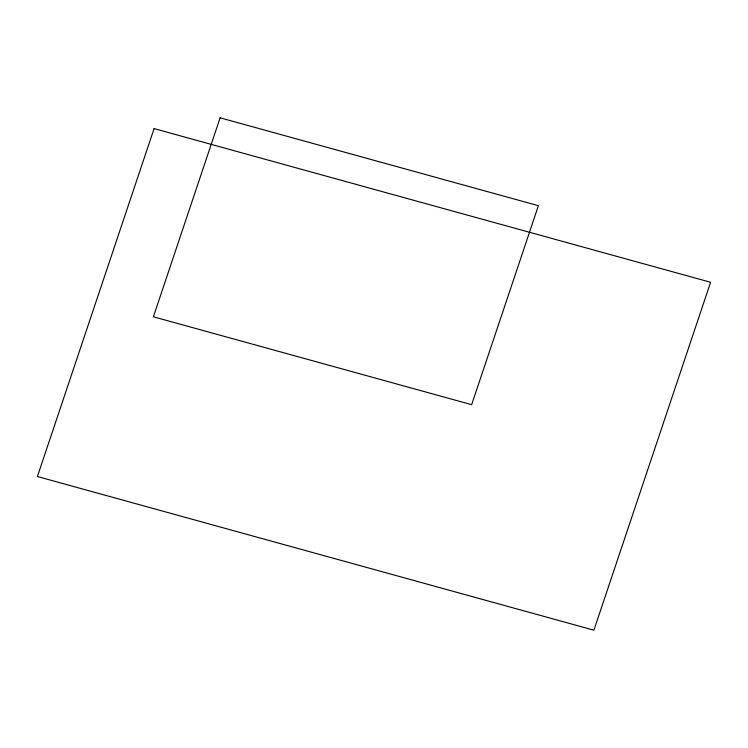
<?xml version="1.0" encoding="UTF-8"?>
<svg xmlns="http://www.w3.org/2000/svg" width="748" height="748" viewBox="0 0 748 748"><rect width="100%" height="100%" fill="white"/><g stroke="black" fill="none" stroke-linecap="round" stroke-linejoin="round"><path stroke-width="1.12" d="M154.097 128.609L37.4 476.523L593.903 630.19L710.6 282.276L154.097 128.609M220.118 117.81L153.377 316.787L471.651 404.677L538.392 205.7L220.118 117.81"/></g></svg>
